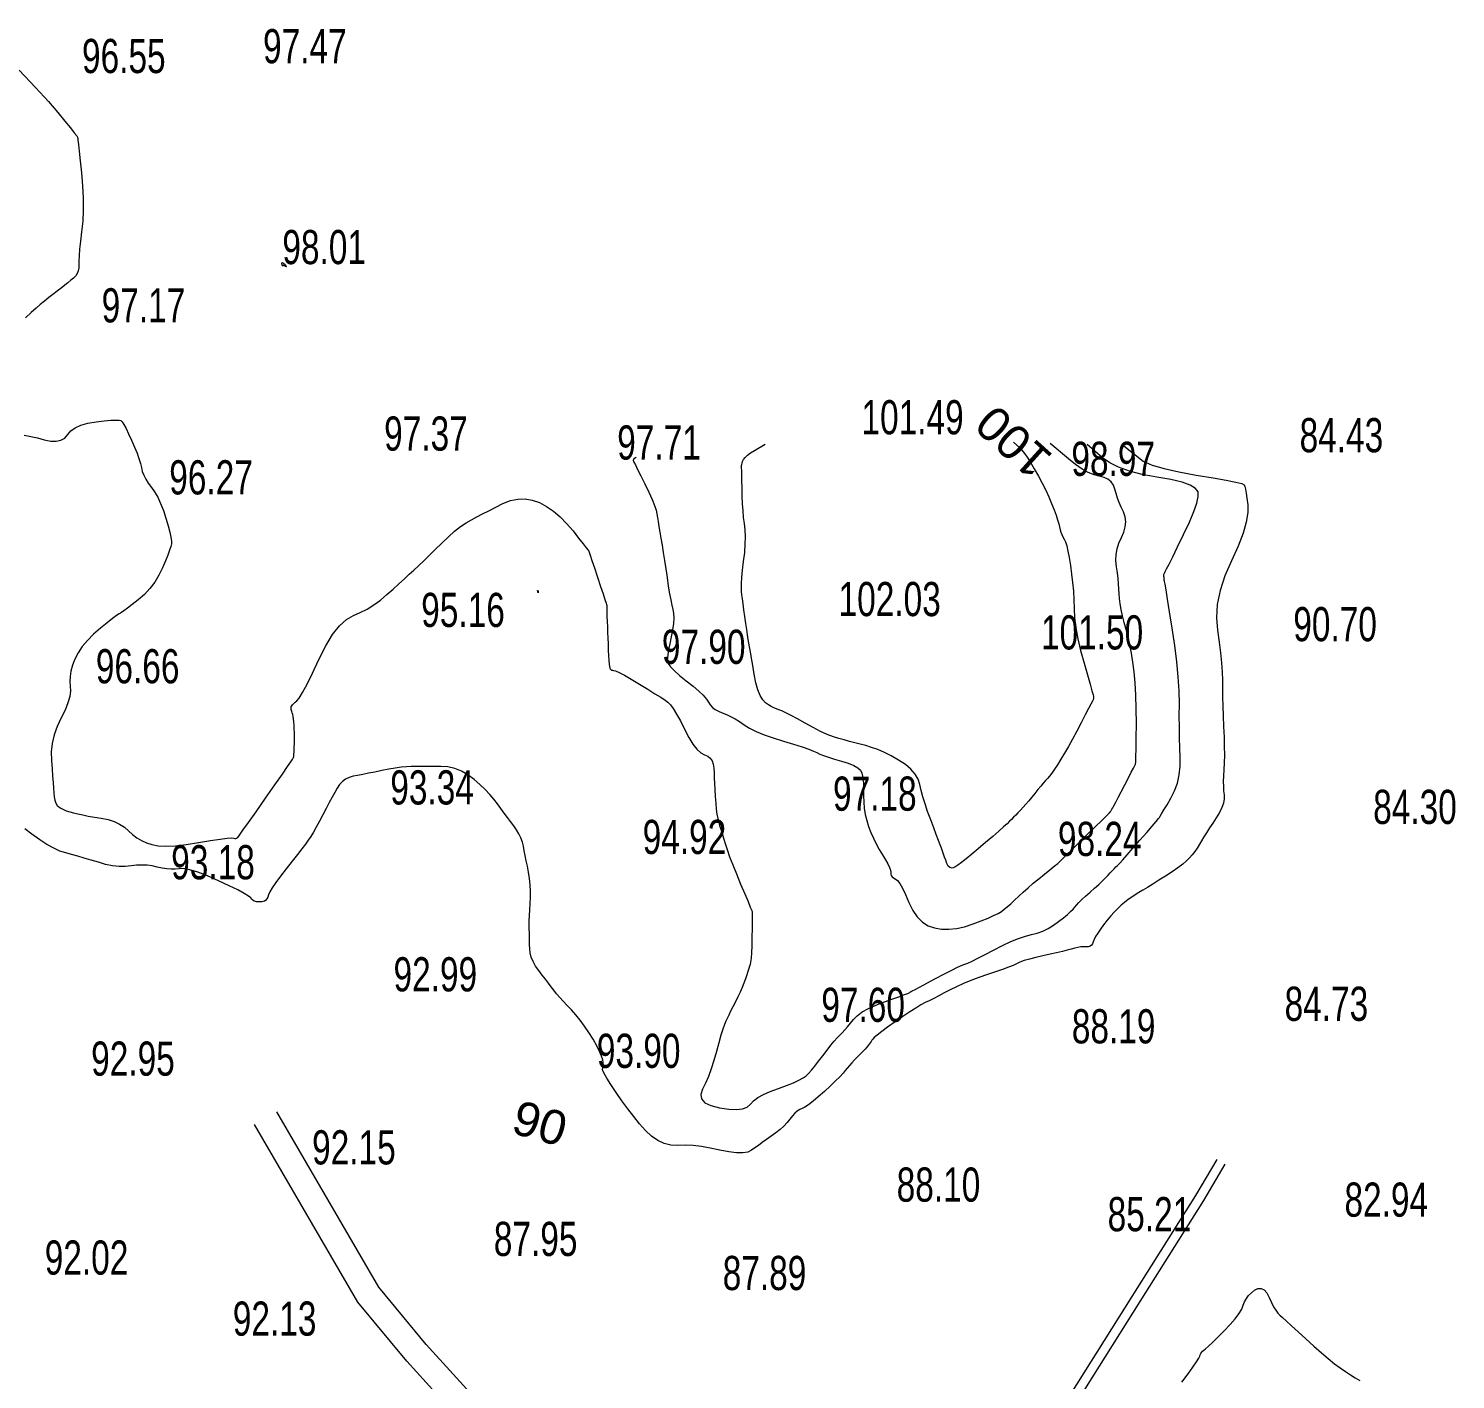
# Model space of a CAD drawing. Header units: metres. Extents: x 431006 to 434411, y 2469261 to 2473208.
# Drawn here: x 434241.9 to 434408.9, y 2471099.3 to 2471257.5 of the extents above; entities that cross this region are included whole.
import ezdxf
from ezdxf.enums import TextEntityAlignment as Align

# ---------------------------------------------------------------- set-up
doc = ezdxf.new("R2010")
doc.units = ezdxf.units.M
doc.header["$MEASUREMENT"] = 0
doc.linetypes.add('ACAD_ISO02W100', pattern=[15, 12, -3])
for name, color, linetype, lineweight in [('CAO DO', 8, 'Continuous', 18), ('duong be tong-ks', 8, 'Continuous', 18), ('duongsat', 8, 'DUONG_SAT', 18), ('mat nuoc-ks', 8, 'DUONG_MEP_NUOC', 18), ('MH_DongMuc', 8, 'Continuous', 18), ('MH_DongMuc_Con', 8, 'Continuous', 18)]:
    doc.layers.add(name, color=color, linetype=linetype, lineweight=lineweight)
doc.styles.get("Standard").update_dxf_attribs({"font": 'arial.ttf'})
doc.linetypes.add('DUONG_MEP_NUOC', pattern='A,0.2,[130,ltypeshp.shx,S=0.15,R=0,X=0,Y=0.15],0.05,[130,ltypeshp.shx,S=0.15,R=0,X=0,Y=0.15],1', length=1.25)
doc.linetypes.add('DUONG_SAT', pattern='A,5,[130,ltypeshp.shx,S=0.75,R=0,X=0,Y=0],5', length=10)

msp = doc.modelspace()

# ---------------------------------------------------------------- hatches: boundary and pattern name
at = {"layer": 'mat nuoc-ks', "linetype": 'ACAD_ISO02W100'}
h = msp.add_hatch(dxfattribs=at)
h.set_pattern_fill('MUDST', color=8, scale=10, style=0)
edge = h.paths.add_edge_path()
edge.add_spline(control_points=[(434252.41, 2470874.91), (434249.31, 2470876.21), (434245.82, 2470878.31), (434240.91, 2470880.78), (434234.82, 2470879.67), (434227.15, 2470878.97), (434221.24, 2470872.85), (434216.72, 2470868.68), (434211.58, 2470865.51), (434207.44, 2470862.52), (434203.35, 2470862.46), (434201.13, 2470862.55), (434199.05, 2470862.27), (434198.76, 2470860.54), (434198.32, 2470858.99), (434200.99, 2470854.29), (434208.98, 2470850.68), (434219.42, 2470844.39), (434230.07, 2470841.1), (434237.75, 2470836.82), (434242.69, 2470835.53), (434245.5, 2470835), (434247.52, 2470835.04), (434251.44, 2470839.08), (434256.88, 2470846.52), (434262.35, 2470856.22), (434265.06, 2470863.15), (434266.07, 2470866.13), (434266.1, 2470867.76), (434263.26, 2470869.61), (434258.79, 2470871.65), (434254.68, 2470873.96), (434252.41, 2470874.91)], knot_values=[0, 0, 0, 0, 10.083244, 12.398357, 16.054478, 28.061867, 34.398061, 40.89356, 46.515881, 52.63257, 55.578659, 58.391633, 59.706407, 61.100883, 63.041761, 64.430602, 76.552966, 88.080778, 101.324596, 109.627003, 114.332251, 116.499366, 118.316664, 120.01737, 132.694223, 146.495364, 153.124674, 154.905359, 156.040994, 157.644438, 164.150531, 171.518207, 171.518207, 171.518207, 171.518207], degree=3, periodic=0)
edge = h.paths.add_edge_path()
edge.add_spline(control_points=[(434260.55, 2470895.92), (434258, 2470896.92), (434254.66, 2470898.48), (434250.95, 2470900.46), (434249.16, 2470900.91), (434244.54, 2470900.77), (434242.23, 2470894.53), (434238.85, 2470890.4), (434238.61, 2470888.21), (434238.82, 2470886.6), (434241.01, 2470883.34), (434247.22, 2470880.48), (434253.72, 2470875.93), (434260.05, 2470873.89), (434263.11, 2470871.62), (434265.28, 2470871.13), (434266.37, 2470871.55), (434269.13, 2470874), (434269.15, 2470880.64), (434270.5, 2470885.97), (434271.4, 2470889.49), (434269.48, 2470891.77), (434265.79, 2470893.71), (434262.3, 2470895.23), (434260.55, 2470895.92)], knot_values=[0, 0, 0, 0, 8.212612, 11.063722, 12.561397, 13.72363, 24.56211, 28.084175, 29.72145, 30.99738, 32.88619, 41.125891, 50.815646, 56.760025, 60.783461, 62.158851, 63.145658, 64.182296, 73.034572, 80.502724, 81.935016, 83.131117, 88.855951, 94.507104, 94.507104, 94.507104, 94.507104], degree=3, periodic=0)
edge = h.paths.add_edge_path()
edge.add_spline(control_points=[(434281.45, 2470920.95), (434281.99, 2470924.94), (434283.98, 2470930.73), (434287.26, 2470936.61), (434287.6, 2470939.68), (434286.76, 2470941.48), (434278.25, 2470941.59), (434266.61, 2470946.57), (434254.15, 2470955.41), (434248.3, 2470963.15), (434246.14, 2470966.84), (434244.24, 2470968.61), (434240.42, 2470968.35), (434236.76, 2470967.55), (434233.23, 2470966.47), (434230.99, 2470964.32), (434232.84, 2470955.55), (434235.42, 2470944.5), (434238.86, 2470931.99), (434244.32, 2470923.77), (434251.71, 2470919.37), (434258.91, 2470914.58), (434265.3, 2470911.06), (434269.1, 2470908.18), (434272.28, 2470907.57), (434276.93, 2470908.06), (434278.48, 2470914.87), (434281.15, 2470918.82), (434281.45, 2470920.95)], knot_values=[0, 0, 0, 0, 12.073537, 18.101335, 19.945596, 21.172194, 23.512957, 42.674211, 60.3402, 68.133491, 71.530854, 73.281483, 75.509684, 82.310783, 84.919958, 86.391365, 91.1669, 108.551493, 123.138711, 129.029141, 137.666683, 148.468669, 155.054437, 159.633507, 162.45046, 164.654813, 172.871715, 179.306504, 179.306504, 179.306504, 179.306504], degree=3, periodic=0)
edge = h.paths.add_edge_path()
edge.add_spline(control_points=[(434228.66, 2471010.28), (434226.09, 2471015.18), (434222.94, 2471023.03), (434219.07, 2471030.67), (434217.98, 2471034.59), (434215.12, 2471035.55), (434209.35, 2471034.9), (434203.38, 2471033.75), (434198.37, 2471031.73), (434196.38, 2471026.87), (434198.22, 2471016.59), (434203.41, 2471002.91), (434212.29, 2470989.91), (434220.47, 2470981.23), (434223.1, 2470974.58), (434226.09, 2470972.32), (434230.46, 2470974.04), (434234.3, 2470975.53), (434239.81, 2470976), (434240.22, 2470979.28), (434236.91, 2470986.95), (434234.56, 2470998.09), (434230.27, 2471007.21), (434228.66, 2471010.28)], knot_values=[0, 0, 0, 0, 16.610174, 24.928491, 26.528305, 27.938527, 33.306561, 43.888616, 46.635895, 48.539921, 58.93532, 76.657237, 92.552693, 105.832641, 111.99502, 113.690098, 116.251334, 124.644351, 128.09371, 129.866389, 133.467988, 153.231462, 163.613617, 163.613617, 163.613617, 163.613617], degree=3, periodic=0)
edge = h.paths.add_edge_path()
edge.add_spline(control_points=[(434213.24, 2471049.82), (434212.9, 2471052.06), (434212.43, 2471055.3), (434210.96, 2471058.67), (434210.2, 2471060.45), (434207.38, 2471061.56), (434203.03, 2471059.82), (434199, 2471058.42), (434196.1, 2471057.66), (434194.58, 2471055.28), (434196.52, 2471048.66), (434196.16, 2471042.52), (434195.89, 2471035.94), (434198.95, 2471034.44), (434203.04, 2471036.11), (434207.81, 2471037.01), (434211.55, 2471038.6), (434213.62, 2471039.55), (434214.55, 2471040.55), (434215.02, 2471044.1), (434213.65, 2471047.09), (434213.24, 2471049.82)], knot_values=[0, 0, 0, 0, 6.796655, 9.559891, 11.296278, 12.175646, 18.320334, 24.008546, 25.635583, 26.901227, 31.972388, 44.377076, 47.595574, 49.116057, 53.70026, 59.923328, 63.943841, 65.823521, 66.697541, 67.892632, 76.167635, 76.167635, 76.167635, 76.167635], degree=3, periodic=0)
edge = h.paths.add_edge_path()
edge.add_spline(control_points=[(434199.78, 2471083.66), (434199.51, 2471086.66), (434199, 2471090.56), (434197.67, 2471094.89), (434190.89, 2471101.2), (434177.7, 2471099.61), (434165.69, 2471102.32), (434159.9, 2471102.91), (434154.31, 2471101.69), (434152.25, 2471095.82), (434154.41, 2471086.37), (434167.34, 2471083.65), (434176.4, 2471075.13), (434182.41, 2471069.51), (434183.19, 2471064.07), (434185.99, 2471063.39), (434190.12, 2471065.72), (434195.25, 2471067.53), (434199.82, 2471070.35), (434202.22, 2471073.97), (434201.42, 2471078.73), (434199.92, 2471082.06), (434199.78, 2471083.66)], knot_values=[0, 0, 0, 0, 9.054219, 11.939189, 13.11812, 36.448047, 46.195138, 50.674049, 53.819097, 62.673372, 65.080945, 82.485918, 94.252004, 103.239023, 106.966211, 108.143122, 111.259628, 120.450792, 124.953387, 126.929263, 133.145199, 137.969017, 137.969017, 137.969017, 137.969017], degree=3, periodic=0)
h.paths.add_polyline_path([(434233.53, 2470855.23), (434241.48, 2470855.23), (434241.48, 2470864.07), (434233.53, 2470864.07)], flags=24)
h.paths.add_polyline_path([(434252.09, 2470934.82), (434260.05, 2470934.82), (434260.05, 2470943.66), (434252.09, 2470943.66)], flags=24)
h.paths.add_polyline_path([(434217.64, 2470999.85), (434225.59, 2470999.85), (434225.59, 2471008.69), (434217.64, 2471008.69)], flags=24)
h.paths.add_polyline_path([(434200.88, 2471045.25), (434208.83, 2471045.25), (434208.83, 2471054.08), (434200.88, 2471054.08)], flags=24)
h.paths.add_polyline_path([(434177.58, 2471082.6), (434185.53, 2471082.6), (434185.53, 2471091.43), (434177.58, 2471091.43)], flags=24)

# ---------------------------------------------------------------- linework, layer by layer
at = {"layer": 'duong be tong-ks', "color": 8, "lineweight": 0}
for points in [[(434328.26, 2471061.81), (434327.88, 2471051.59), (434327.77, 2471050.87), (434323.1, 2471060.81), (434317.25, 2471068.74), (434309.75, 2471078.29), (434301.65, 2471089.07), (434295.14, 2471096.05), (434288.42, 2471103.45), (434282.89, 2471110.14), (434270.92, 2471130.69)], [(434325.39, 2471045.41), (434325.46, 2471046.91), (434325.33, 2471049.02), (434320.51, 2471059.27), (434314.86, 2471066.92), (434307.37, 2471076.46), (434299.35, 2471087.14), (434292.93, 2471094.01), (434286.15, 2471101.48), (434280.42, 2471108.41), (434268.32, 2471129.18)]]:
    msp.add_lwpolyline(points, dxfattribs=at)
at = {"layer": 'duongsat', "color": 8, "lineweight": 0}
for points in [[(434244.86, 2470718.35), (434254.17, 2470755.55), (434261.98, 2470786.92), (434268.09, 2470811.68), (434277.95, 2470850.71), (434286.09, 2470882.89), (434291, 2470902.9), (434298.16, 2470931.13), (434306.15, 2470962.86), (434310.47, 2470979.19), (434315.47, 2470996.6), (434325.02, 2471023.12), (434335.76, 2471047.34), (434343.67, 2471063.02), (434353.66, 2471080.74), (434362.19, 2471094.97), (434371.04, 2471109.07), (434378.5, 2471120.88), (434380.99, 2471125.1)], [(434245.93, 2470718.08), (434255.24, 2470755.28), (434263.04, 2470786.65), (434269.15, 2470811.42), (434279.01, 2470850.44), (434287.16, 2470882.62), (434292.07, 2470902.63), (434299.23, 2470930.86), (434307.22, 2470962.59), (434311.53, 2470978.89), (434316.52, 2470996.26), (434326.04, 2471022.71), (434336.75, 2471046.87), (434344.64, 2471062.5), (434354.61, 2471080.18), (434363.13, 2471094.39), (434371.97, 2471108.48), (434379.44, 2471120.3), (434381.93, 2471124.54)]]:
    msp.add_lwpolyline(points, dxfattribs=at)
at = {"layer": 'MH_DongMuc', "color": 8, "lineweight": 0, "elevation": 100}
msp.add_lwpolyline([(434357.15, 2471209.09), (434357.98, 2471208.35), (434358.29, 2471207.96), (434358.66, 2471207.43), (434359.09, 2471206.76), (434359.58, 2471205.96), (434360.07, 2471205.11), (434360.52, 2471204.27), (434360.93, 2471203.45), (434361.29, 2471202.66), (434361.62, 2471201.88), (434361.9, 2471201.15), (434362.13, 2471200.52), (434362.31, 2471199.97), (434362.45, 2471199.52), (434362.54, 2471199.15), (434362.62, 2471198.83), (434362.71, 2471198.53), (434362.82, 2471198.25), (434362.94, 2471197.99), (434363.08, 2471197.74), (434363.23, 2471197.42), (434363.38, 2471196.95), (434363.53, 2471196.33), (434363.68, 2471195.56), (434363.82, 2471194.64), (434363.96, 2471193.63), (434364.07, 2471192.63), (434364.16, 2471191.62), (434364.22, 2471190.61), (434364.25, 2471189.59), (434364.31, 2471188.51), (434364.46, 2471187.34), (434364.69, 2471186.07), (434365.01, 2471184.69), (434365.41, 2471183.21), (434365.81, 2471181.84), (434366.12, 2471180.76), (434366.34, 2471179.98), (434366.48, 2471179.51), (434366.53, 2471179.33), (434366.53, 2471179.3), (434366.53, 2471179.27), (434366.53, 2471179.24), (434366.53, 2471179.2), (434366.54, 2471179.15), (434366.53, 2471179.11), (434366.52, 2471179.06), (434366.51, 2471179.01), (434366.49, 2471178.96), (434366.46, 2471178.91), (434366.39, 2471178.76), (434366.21, 2471178.41), (434365.93, 2471177.88), (434365.55, 2471177.14), (434365.07, 2471176.22), (434364.55, 2471175.23), (434364.06, 2471174.31), (434363.59, 2471173.46), (434363.14, 2471172.67), (434362.71, 2471171.96), (434362.32, 2471171.32), (434361.96, 2471170.78), (434361.65, 2471170.33), (434361.37, 2471169.97), (434361.14, 2471169.7), (434360.9, 2471169.45), (434360.64, 2471169.15), (434360.35, 2471168.8), (434360.02, 2471168.4), (434359.67, 2471167.95), (434359.3, 2471167.5), (434358.95, 2471167.08), (434358.61, 2471166.68), (434358.29, 2471166.33), (434357.98, 2471166), (434357.68, 2471165.7), (434357.41, 2471165.42), (434357.15, 2471165.16), (434356.91, 2471164.92), (434356.69, 2471164.69), (434356.41, 2471164.41), (434355.99, 2471164.03), (434355.43, 2471163.53), (434354.73, 2471162.92), (434353.89, 2471162.2), (434353.03, 2471161.48), (434352.27, 2471160.85), (434351.63, 2471160.31), (434351.08, 2471159.88), (434350.65, 2471159.54), (434350.29, 2471159.31), (434349.98, 2471159.22), (434349.72, 2471159.27), (434349.51, 2471159.45), (434349.35, 2471159.76), (434349.22, 2471160.13), (434349.09, 2471160.5), (434348.96, 2471160.85), (434348.83, 2471161.2), (434348.71, 2471161.53), (434348.56, 2471161.93), (434348.36, 2471162.46), (434348.11, 2471163.13), (434347.81, 2471163.94), (434347.46, 2471164.87), (434347.1, 2471165.84), (434346.8, 2471166.74), (434346.55, 2471167.56), (434346.35, 2471168.31), (434346.2, 2471168.99), (434346, 2471169.61), (434345.65, 2471170.21), (434345.15, 2471170.78), (434344.5, 2471171.33), (434343.7, 2471171.86), (434342.85, 2471172.34), (434342.04, 2471172.74), (434341.27, 2471173.08), (434340.55, 2471173.35), (434339.87, 2471173.55), (434339.22, 2471173.72), (434338.58, 2471173.89), (434337.94, 2471174.05), (434337.32, 2471174.22), (434336.71, 2471174.38), (434336.07, 2471174.59), (434335.35, 2471174.87), (434334.57, 2471175.22), (434333.71, 2471175.66), (434332.78, 2471176.17), (434331.88, 2471176.67), (434331.13, 2471177.08), (434330.51, 2471177.39), (434330.03, 2471177.61), (434329.68, 2471177.74), (434329.4, 2471177.84), (434329.11, 2471177.97), (434328.8, 2471178.13), (434328.47, 2471178.33), (434328.13, 2471178.57), (434327.8, 2471178.9), (434327.5, 2471179.4), (434327.24, 2471180.07), (434327.01, 2471180.9), (434326.81, 2471181.9), (434326.63, 2471182.92), (434326.49, 2471183.79), (434326.36, 2471184.52), (434326.26, 2471185.11), (434326.18, 2471185.56), (434326.11, 2471185.99), (434326.03, 2471186.51), (434325.93, 2471187.13), (434325.83, 2471187.85), (434325.71, 2471188.66), (434325.6, 2471189.46), (434325.51, 2471190.16), (434325.43, 2471190.74), (434325.37, 2471191.22), (434325.32, 2471191.58), (434325.3, 2471191.97), (434325.31, 2471192.52), (434325.36, 2471193.22), (434325.45, 2471194.08), (434325.57, 2471195.09), (434325.69, 2471196.15), (434325.75, 2471197.12), (434325.77, 2471198.01), (434325.74, 2471198.82), (434325.67, 2471199.54), (434325.57, 2471200.26), (434325.5, 2471201.03), (434325.44, 2471201.86), (434325.4, 2471202.76), (434325.38, 2471203.71), (434325.37, 2471204.59), (434325.35, 2471205.28), (434325.34, 2471205.78), (434325.33, 2471206.09), (434325.32, 2471206.21), (434325.31, 2471206.26), (434325.32, 2471206.34), (434325.35, 2471206.47), (434325.39, 2471206.63), (434325.44, 2471206.83), (434325.54, 2471207.06), (434325.73, 2471207.3), (434326.01, 2471207.56), (434326.38, 2471207.83), (434326.84, 2471208.11), (434328.1, 2471208.84)], dxfattribs=at)
at = {"layer": 'MH_DongMuc_Con', "color": 8, "lineweight": 0}
for points, elevation in [([(434240.76, 2471252.63), (434242.68, 2471250.61), (434244.19, 2471248.95), (434245.31, 2471247.66), (434246.13, 2471246.66), (434246.77, 2471245.87), (434247.23, 2471245.29), (434247.51, 2471244.94), (434247.61, 2471244.8), (434247.61, 2471244.76), (434247.62, 2471244.73), (434247.62, 2471244.69), (434247.63, 2471244.66), (434247.63, 2471244.62), (434247.65, 2471244.42), (434247.71, 2471243.93), (434247.79, 2471243.13), (434247.91, 2471242.02), (434248.06, 2471240.61), (434248.19, 2471239.08), (434248.26, 2471237.63), (434248.27, 2471236.25), (434248.21, 2471234.95), (434248.09, 2471233.72), (434247.95, 2471232.62), (434247.85, 2471231.67), (434247.79, 2471230.9), (434247.76, 2471230.28), (434247.77, 2471229.84), (434247.77, 2471229.48), (434247.7, 2471229.15), (434247.58, 2471228.84), (434247.39, 2471228.56), (434247.14, 2471228.29), (434246.84, 2471228.03), (434246.49, 2471227.74), (434246.11, 2471227.44), (434245.68, 2471227.11), (434245.21, 2471226.75), (434244.73, 2471226.38), (434244.23, 2471226), (434243.74, 2471225.6), (434243.25, 2471225.18), (434242.75, 2471224.75), (434242.2, 2471224.26), (434241.53, 2471223.63)], 98), ([(434271.77, 2471229.94), (434271.67, 2471230.02), (434271.6, 2471230.07), (434271.56, 2471230.1), (434271.54, 2471230.09), (434271.53, 2471230.08), (434271.52, 2471230.06), (434271.51, 2471230.05), (434271.5, 2471230.03), (434271.5, 2471230.02), (434271.49, 2471230.01), (434271.48, 2471230), (434271.48, 2471229.99), (434271.49, 2471229.97), (434271.49, 2471229.95), (434271.5, 2471229.93), (434271.5, 2471229.91), (434271.51, 2471229.9), (434271.51, 2471229.88), (434271.51, 2471229.87), (434271.51, 2471229.85), (434271.51, 2471229.84), (434271.52, 2471229.83), (434271.53, 2471229.81), (434271.54, 2471229.8), (434271.55, 2471229.79), (434271.56, 2471229.78), (434271.58, 2471229.77), (434271.6, 2471229.76), (434271.62, 2471229.75), (434271.64, 2471229.75), (434271.65, 2471229.76), (434271.66, 2471229.76), (434271.66, 2471229.78), (434271.66, 2471229.8), (434271.67, 2471229.81), (434271.7, 2471229.8), (434271.76, 2471229.78), (434271.84, 2471229.75), (434271.94, 2471229.69), (434272.03, 2471229.65), (434272.07, 2471229.64), (434272.06, 2471229.67), (434272, 2471229.73), (434271.89, 2471229.84), (434271.77, 2471229.94)], 98), ([(434241.37, 2471209.89), (434242.13, 2471209.76), (434242.91, 2471209.58), (434243.71, 2471209.37), (434244.47, 2471209.21), (434245.12, 2471209.19), (434245.67, 2471209.31), (434246.12, 2471209.56), (434246.46, 2471209.96), (434246.82, 2471210.4), (434247.33, 2471210.76), (434247.99, 2471211.06), (434248.81, 2471211.3), (434249.77, 2471211.47), (434250.72, 2471211.58), (434251.49, 2471211.65), (434252.07, 2471211.67), (434252.47, 2471211.66), (434252.68, 2471211.6), (434252.83, 2471211.44), (434253.03, 2471211.14), (434253.28, 2471210.68), (434253.58, 2471210.07), (434253.93, 2471209.31), (434254.28, 2471208.51), (434254.57, 2471207.79), (434254.8, 2471207.15), (434254.97, 2471206.59), (434255.08, 2471206.11), (434255.19, 2471205.66), (434255.36, 2471205.2), (434255.6, 2471204.74), (434255.89, 2471204.26), (434256.25, 2471203.78), (434256.63, 2471203.25), (434256.99, 2471202.62), (434257.33, 2471201.9), (434257.65, 2471201.08), (434257.95, 2471200.17), (434258.21, 2471199.28), (434258.4, 2471198.54), (434258.53, 2471197.94), (434258.6, 2471197.48), (434258.6, 2471197.16), (434258.53, 2471196.86), (434258.39, 2471196.42), (434258.19, 2471195.86), (434257.91, 2471195.17), (434257.56, 2471194.36), (434257.14, 2471193.5), (434256.65, 2471192.7), (434256.08, 2471191.96), (434255.43, 2471191.26), (434254.7, 2471190.62), (434254.01, 2471190.07), (434253.45, 2471189.64), (434253.04, 2471189.33), (434252.76, 2471189.14), (434252.63, 2471189.07), (434252.48, 2471188.99), (434252.17, 2471188.78), (434251.7, 2471188.42), (434251.07, 2471187.93), (434250.28, 2471187.3), (434249.46, 2471186.59), (434248.76, 2471185.87), (434248.16, 2471185.15), (434247.68, 2471184.42), (434247.31, 2471183.68), (434247.03, 2471182.96), (434246.84, 2471182.28), (434246.73, 2471181.65), (434246.71, 2471181.07), (434246.76, 2471180.53), (434246.8, 2471179.97), (434246.71, 2471179.31), (434246.49, 2471178.57), (434246.15, 2471177.72), (434245.69, 2471176.79), (434245.22, 2471175.8), (434244.87, 2471174.81), (434244.65, 2471173.81), (434244.54, 2471172.81), (434244.55, 2471171.8), (434244.62, 2471170.85), (434244.69, 2471169.99), (434244.74, 2471169.23), (434244.79, 2471168.58), (434244.83, 2471168.02), (434244.88, 2471167.55), (434244.96, 2471167.15), (434245.08, 2471166.82), (434245.24, 2471166.56), (434245.43, 2471166.37), (434245.67, 2471166.21), (434245.95, 2471166.07), (434246.29, 2471165.93), (434246.69, 2471165.8), (434247.13, 2471165.67), (434247.64, 2471165.55), (434248.22, 2471165.43), (434248.87, 2471165.31), (434249.6, 2471165.18), (434250.39, 2471165.05), (434251.18, 2471164.89), (434251.9, 2471164.66), (434252.53, 2471164.36), (434253.09, 2471163.99), (434253.57, 2471163.56), (434254.04, 2471163.13), (434254.54, 2471162.75), (434255.09, 2471162.43), (434255.68, 2471162.16), (434256.3, 2471161.96), (434257.04, 2471161.83), (434257.96, 2471161.79), (434259.06, 2471161.83), (434260.33, 2471161.97), (434261.78, 2471162.19), (434263.18, 2471162.43), (434264.29, 2471162.6), (434265.12, 2471162.71), (434265.66, 2471162.75), (434265.92, 2471162.73), (434266.03, 2471162.69), (434266.13, 2471162.68), (434266.22, 2471162.7), (434266.3, 2471162.74), (434266.38, 2471162.81), (434266.56, 2471163.06), (434266.97, 2471163.64), (434267.62, 2471164.56), (434268.5, 2471165.81), (434269.61, 2471167.39), (434270.71, 2471168.97), (434271.58, 2471170.21), (434272.2, 2471171.11), (434272.58, 2471171.67), (434272.73, 2471171.88), (434272.75, 2471171.93), (434272.78, 2471171.98), (434272.81, 2471172.03), (434272.84, 2471172.09), (434272.88, 2471172.15), (434272.91, 2471172.27), (434272.94, 2471172.51), (434272.96, 2471172.85), (434272.98, 2471173.31), (434272.99, 2471173.88), (434272.99, 2471174.48), (434272.99, 2471175.03), (434272.97, 2471175.52), (434272.95, 2471175.96), (434272.92, 2471176.34), (434272.88, 2471176.67), (434272.84, 2471176.96), (434272.79, 2471177.2), (434272.74, 2471177.39), (434272.69, 2471177.54), (434272.64, 2471177.66), (434272.62, 2471177.77), (434272.6, 2471177.88), (434272.61, 2471177.99), (434272.63, 2471178.09), (434272.68, 2471178.2), (434272.77, 2471178.32), (434272.9, 2471178.46), (434273.07, 2471178.62), (434273.27, 2471178.79), (434273.56, 2471179.12), (434273.95, 2471179.77), (434274.47, 2471180.74), (434275.1, 2471182.02), (434275.85, 2471183.62), (434276.66, 2471185.23), (434277.46, 2471186.56), (434278.27, 2471187.59), (434279.08, 2471188.33), (434279.89, 2471188.78), (434280.7, 2471189.12), (434281.49, 2471189.54), (434282.28, 2471190.03), (434283.05, 2471190.59), (434283.81, 2471191.23), (434284.54, 2471191.88), (434285.22, 2471192.5), (434285.86, 2471193.07), (434286.44, 2471193.61), (434286.98, 2471194.1), (434287.53, 2471194.61), (434288.12, 2471195.18), (434288.78, 2471195.81), (434289.48, 2471196.5), (434290.24, 2471197.26), (434291.01, 2471197.99), (434291.74, 2471198.64), (434292.43, 2471199.19), (434293.09, 2471199.64), (434293.71, 2471200), (434294.34, 2471200.33), (434295.02, 2471200.68), (434295.76, 2471201.05), (434296.55, 2471201.45), (434297.4, 2471201.88), (434298.27, 2471202.24), (434299.13, 2471202.42), (434299.99, 2471202.45), (434300.83, 2471202.3), (434301.67, 2471202), (434302.5, 2471201.55), (434303.3, 2471200.99), (434304.09, 2471200.33), (434304.85, 2471199.56), (434305.6, 2471198.68), (434306.26, 2471197.84), (434306.77, 2471197.18), (434307.14, 2471196.72), (434307.37, 2471196.43), (434307.44, 2471196.34), (434307.45, 2471196.33), (434307.45, 2471196.33), (434307.45, 2471196.33), (434307.45, 2471196.32), (434307.45, 2471196.32), (434307.49, 2471196.2), (434307.61, 2471195.83), (434307.81, 2471195.23), (434308.1, 2471194.38), (434308.46, 2471193.28), (434308.82, 2471192.18), (434309.11, 2471191.31), (434309.32, 2471190.66), (434309.46, 2471190.24), (434309.52, 2471190.05), (434309.54, 2471189.98), (434309.55, 2471189.92), (434309.55, 2471189.86), (434309.55, 2471189.8), (434309.55, 2471189.76), (434309.54, 2471189.66), (434309.54, 2471189.44), (434309.55, 2471189.11), (434309.57, 2471188.67), (434309.59, 2471188.1), (434309.62, 2471187.47), (434309.65, 2471186.82), (434309.68, 2471186.14), (434309.7, 2471185.45), (434309.73, 2471184.73), (434309.76, 2471184.06), (434309.79, 2471183.52), (434309.82, 2471183.1), (434309.85, 2471182.8), (434309.89, 2471182.63), (434309.94, 2471182.53), (434310.01, 2471182.45), (434310.1, 2471182.4), (434310.21, 2471182.37), (434310.35, 2471182.36), (434310.58, 2471182.3), (434311.01, 2471182.11), (434311.61, 2471181.79), (434312.4, 2471181.33), (434313.38, 2471180.75), (434314.37, 2471180.15), (434315.19, 2471179.63), (434315.86, 2471179.21), (434316.37, 2471178.87), (434316.71, 2471178.63), (434317, 2471178.34), (434317.34, 2471177.88), (434317.73, 2471177.25), (434318.16, 2471176.45), (434318.65, 2471175.48), (434319.15, 2471174.52), (434319.64, 2471173.74), (434320.11, 2471173.14), (434320.55, 2471172.72), (434320.98, 2471172.49), (434321.36, 2471172.32), (434321.66, 2471172.07), (434321.88, 2471171.76), (434322.02, 2471171.37), (434322.08, 2471170.91), (434322.1, 2471170.39), (434322.12, 2471169.79), (434322.16, 2471169.13), (434322.2, 2471168.4), (434322.25, 2471167.59), (434322.3, 2471166.8), (434322.37, 2471166.11), (434322.45, 2471165.51), (434322.54, 2471165), (434322.65, 2471164.6), (434322.76, 2471164.21), (434322.9, 2471163.76), (434323.05, 2471163.26), (434323.22, 2471162.7), (434323.4, 2471162.09), (434323.63, 2471161.38), (434323.92, 2471160.55), (434324.29, 2471159.6), (434324.72, 2471158.53), (434325.22, 2471157.34), (434325.7, 2471156.2), (434326.08, 2471155.31), (434326.35, 2471154.65), (434326.52, 2471154.23), (434326.57, 2471154.04), (434326.58, 2471153.88), (434326.58, 2471153.5), (434326.57, 2471152.92), (434326.56, 2471152.13), (434326.54, 2471151.14), (434326.51, 2471150.13), (434326.48, 2471149.31), (434326.44, 2471148.67), (434326.39, 2471148.21), (434326.34, 2471147.94), (434326.27, 2471147.73), (434326.18, 2471147.46), (434326.07, 2471147.12), (434325.94, 2471146.72), (434325.79, 2471146.26), (434325.61, 2471145.76), (434325.4, 2471145.24), (434325.16, 2471144.69), (434324.9, 2471144.13), (434324.6, 2471143.54), (434324.31, 2471142.97), (434324.05, 2471142.46), (434323.82, 2471142.01), (434323.63, 2471141.62), (434323.47, 2471141.28), (434323.31, 2471140.89), (434323.12, 2471140.35), (434322.91, 2471139.64), (434322.66, 2471138.77), (434322.39, 2471137.74), (434322.09, 2471136.67), (434321.78, 2471135.7), (434321.45, 2471134.81), (434321.11, 2471134.02), (434320.75, 2471133.32), (434320.54, 2471132.7), (434320.63, 2471132.18), (434321.03, 2471131.74), (434321.73, 2471131.4), (434322.74, 2471131.14), (434323.82, 2471130.98), (434324.72, 2471130.95), (434325.44, 2471131.03), (434325.99, 2471131.24), (434326.36, 2471131.57), (434326.72, 2471131.96), (434327.22, 2471132.34), (434327.88, 2471132.71), (434328.68, 2471133.07), (434329.64, 2471133.42), (434330.59, 2471133.76), (434331.39, 2471134.07), (434332.04, 2471134.37), (434332.53, 2471134.64), (434332.87, 2471134.89), (434333.16, 2471135.18), (434333.5, 2471135.56), (434333.9, 2471136.03), (434334.34, 2471136.59), (434334.84, 2471137.24), (434335.33, 2471137.9), (434335.78, 2471138.47), (434336.17, 2471138.95), (434336.52, 2471139.35), (434336.82, 2471139.66), (434337.1, 2471139.94), (434337.4, 2471140.27), (434337.72, 2471140.63), (434338.06, 2471141.04), (434338.41, 2471141.48), (434338.85, 2471141.93), (434339.44, 2471142.37), (434340.17, 2471142.78), (434341.04, 2471143.18), (434342.06, 2471143.57), (434343.05, 2471143.91), (434343.84, 2471144.19), (434344.41, 2471144.4), (434344.79, 2471144.54), (434344.96, 2471144.62), (434345.02, 2471144.66), (434345.07, 2471144.7), (434345.11, 2471144.73), (434345.14, 2471144.75), (434345.17, 2471144.76), (434345.3, 2471144.83), (434345.65, 2471145.01), (434346.22, 2471145.32), (434347.01, 2471145.74), (434348.03, 2471146.27), (434349.06, 2471146.82), (434349.93, 2471147.26), (434350.61, 2471147.6), (434351.13, 2471147.83), (434351.47, 2471147.96), (434351.8, 2471148.1), (434352.31, 2471148.33), (434352.98, 2471148.66), (434353.82, 2471149.09), (434354.83, 2471149.62), (434355.88, 2471150.15), (434356.85, 2471150.6), (434357.74, 2471150.96), (434358.54, 2471151.24), (434359.26, 2471151.43), (434359.93, 2471151.6), (434360.58, 2471151.84), (434361.22, 2471152.15), (434361.84, 2471152.52), (434362.44, 2471152.95), (434363, 2471153.39), (434363.46, 2471153.78), (434363.84, 2471154.12), (434364.13, 2471154.41), (434364.33, 2471154.65), (434364.53, 2471154.89), (434364.81, 2471155.18), (434365.16, 2471155.53), (434365.6, 2471155.93), (434366.12, 2471156.39), (434366.65, 2471156.85), (434367.13, 2471157.28), (434367.54, 2471157.68), (434367.9, 2471158.04), (434368.21, 2471158.36), (434368.47, 2471158.64), (434368.71, 2471158.91), (434368.93, 2471159.14), (434369.14, 2471159.35), (434369.31, 2471159.52), (434369.56, 2471159.77), (434369.94, 2471160.19), (434370.47, 2471160.78), (434371.14, 2471161.54), (434371.95, 2471162.47), (434372.75, 2471163.39), (434373.38, 2471164.12), (434373.84, 2471164.65), (434374.12, 2471165), (434374.24, 2471165.15), (434374.32, 2471165.29), (434374.49, 2471165.58), (434374.76, 2471166.03), (434375.12, 2471166.63), (434375.57, 2471167.39), (434376.01, 2471168.26), (434376.34, 2471169.17), (434376.56, 2471170.12), (434376.68, 2471171.13), (434376.68, 2471172.17), (434376.63, 2471173.28), (434376.6, 2471174.46), (434376.57, 2471175.72), (434376.56, 2471177.05), (434376.57, 2471178.46), (434376.54, 2471179.97), (434376.44, 2471181.6), (434376.28, 2471183.38), (434376.04, 2471185.28), (434375.74, 2471187.31), (434375.43, 2471189.21), (434375.19, 2471190.7), (434375.01, 2471191.79), (434374.89, 2471192.47), (434374.84, 2471192.75), (434374.82, 2471192.83), (434374.8, 2471192.9), (434374.79, 2471192.97), (434374.78, 2471193.03), (434374.78, 2471193.09), (434374.78, 2471193.14), (434374.77, 2471193.2), (434374.77, 2471193.26), (434374.76, 2471193.33), (434374.75, 2471193.4), (434374.75, 2471193.48), (434374.76, 2471193.57), (434374.8, 2471193.68), (434374.85, 2471193.8), (434374.92, 2471193.94), (434375.07, 2471194.23), (434375.36, 2471194.81), (434375.79, 2471195.67), (434376.36, 2471196.82), (434377.07, 2471198.25), (434377.76, 2471199.72), (434378.27, 2471200.95), (434378.61, 2471201.95), (434378.77, 2471202.71), (434378.75, 2471203.25), (434378.47, 2471203.65), (434377.85, 2471204.03), (434376.88, 2471204.38), (434375.58, 2471204.7), (434373.93, 2471204.99), (434372.23, 2471205.31), (434370.74, 2471205.69), (434369.46, 2471206.14), (434368.41, 2471206.66), (434367.58, 2471207.24), (434365.76, 2471208.79)], 96), ([(434313, 2471207.28), (434312.78, 2471207.15), (434312.73, 2471207.11), (434312.69, 2471207.08), (434312.67, 2471207.05), (434312.66, 2471207.02), (434312.65, 2471206.99), (434312.65, 2471206.96), (434312.65, 2471206.93), (434312.66, 2471206.9), (434312.67, 2471206.87), (434312.73, 2471206.74), (434312.9, 2471206.41), (434313.16, 2471205.87), (434313.53, 2471205.13), (434314, 2471204.19), (434314.47, 2471203.21), (434314.85, 2471202.37), (434315.13, 2471201.66), (434315.32, 2471201.1), (434315.42, 2471200.67), (434315.47, 2471200.26), (434315.55, 2471199.78), (434315.64, 2471199.21), (434315.75, 2471198.56), (434315.88, 2471197.83), (434316.02, 2471197.02), (434316.16, 2471196.16), (434316.3, 2471195.24), (434316.45, 2471194.26), (434316.6, 2471193.22), (434316.75, 2471192.21), (434316.89, 2471191.34), (434317.03, 2471190.6), (434317.15, 2471189.99), (434317.28, 2471189.5), (434317.36, 2471189.04), (434317.39, 2471188.49), (434317.35, 2471187.85), (434317.25, 2471187.11), (434317.09, 2471186.28), (434316.92, 2471185.47), (434316.79, 2471184.79), (434316.7, 2471184.22), (434316.64, 2471183.78), (434316.63, 2471183.47), (434316.72, 2471183.17), (434316.99, 2471182.79), (434317.43, 2471182.33), (434318.05, 2471181.78), (434318.84, 2471181.15), (434319.65, 2471180.51), (434320.32, 2471179.94), (434320.84, 2471179.44), (434321.22, 2471179), (434321.45, 2471178.63), (434321.65, 2471178.32), (434321.91, 2471178.03), (434322.23, 2471177.79), (434322.61, 2471177.57), (434323.06, 2471177.39), (434323.55, 2471177.21), (434324.05, 2471176.98), (434324.57, 2471176.7), (434325.1, 2471176.37), (434325.64, 2471176), (434326.27, 2471175.61), (434327.04, 2471175.22), (434327.96, 2471174.83), (434329.02, 2471174.45), (434330.23, 2471174.07), (434331.41, 2471173.72), (434332.4, 2471173.41), (434333.18, 2471173.14), (434333.75, 2471172.92), (434334.13, 2471172.74), (434334.47, 2471172.57), (434334.92, 2471172.39), (434335.5, 2471172.2), (434336.19, 2471171.98), (434337.01, 2471171.75), (434337.81, 2471171.5), (434338.45, 2471171.24), (434338.93, 2471170.96), (434339.25, 2471170.66), (434339.42, 2471170.34), (434339.5, 2471169.98), (434339.55, 2471169.53), (434339.59, 2471169), (434339.61, 2471168.38), (434339.61, 2471167.69), (434339.62, 2471166.95), (434339.69, 2471166.22), (434339.8, 2471165.5), (434339.97, 2471164.78), (434340.2, 2471164.07), (434340.46, 2471163.38), (434340.75, 2471162.7), (434341.08, 2471162.04), (434341.43, 2471161.39), (434341.81, 2471160.77), (434342.17, 2471160.19), (434342.44, 2471159.7), (434342.64, 2471159.29), (434342.75, 2471158.96), (434342.78, 2471158.71), (434342.79, 2471158.51), (434342.85, 2471158.34), (434342.96, 2471158.19), (434343.12, 2471158.06), (434343.32, 2471157.95), (434343.57, 2471157.77), (434343.85, 2471157.4), (434344.17, 2471156.85), (434344.53, 2471156.11), (434344.92, 2471155.19), (434345.37, 2471154.26), (434345.89, 2471153.5), (434346.49, 2471152.9), (434347.17, 2471152.46), (434347.92, 2471152.2), (434348.73, 2471152.06), (434349.59, 2471152.05), (434350.49, 2471152.14), (434351.43, 2471152.35), (434352.42, 2471152.67), (434353.37, 2471153.03), (434354.17, 2471153.35), (434354.83, 2471153.65), (434355.35, 2471153.91), (434355.73, 2471154.15), (434356.06, 2471154.39), (434356.43, 2471154.69), (434356.84, 2471155.04), (434357.29, 2471155.45), (434357.77, 2471155.91), (434358.3, 2471156.41), (434358.86, 2471156.92), (434359.46, 2471157.44), (434360.1, 2471157.97), (434360.78, 2471158.52), (434361.41, 2471159.02), (434361.93, 2471159.44), (434362.33, 2471159.77), (434362.62, 2471160.02), (434362.78, 2471160.18), (434362.98, 2471160.39), (434363.38, 2471160.79), (434363.97, 2471161.37), (434364.76, 2471162.14), (434365.75, 2471163.11), (434366.72, 2471164.06), (434367.48, 2471164.8), (434368.03, 2471165.33), (434368.36, 2471165.66), (434368.48, 2471165.78), (434368.5, 2471165.81), (434368.54, 2471165.87), (434368.6, 2471165.97), (434368.68, 2471166.1), (434368.77, 2471166.27), (434368.91, 2471166.52), (434369.12, 2471166.92), (434369.4, 2471167.46), (434369.75, 2471168.14), (434370.18, 2471168.97), (434370.6, 2471169.78), (434370.94, 2471170.43), (434371.19, 2471170.92), (434371.35, 2471171.23), (434371.43, 2471171.38), (434371.46, 2471171.62), (434371.49, 2471172.22), (434371.51, 2471173.16), (434371.52, 2471174.46), (434371.54, 2471176.11), (434371.53, 2471177.85), (434371.48, 2471179.45), (434371.4, 2471180.89), (434371.29, 2471182.18), (434371.13, 2471183.32), (434370.96, 2471184.36), (434370.77, 2471185.34), (434370.56, 2471186.27), (434370.35, 2471187.16), (434370.12, 2471187.98), (434369.91, 2471188.76), (434369.75, 2471189.49), (434369.62, 2471190.16), (434369.55, 2471190.77), (434369.51, 2471191.34), (434369.49, 2471191.89), (434369.45, 2471192.49), (434369.39, 2471193.12), (434369.31, 2471193.79), (434369.22, 2471194.5), (434369.15, 2471195.22), (434369.18, 2471195.92), (434369.3, 2471196.6), (434369.5, 2471197.27), (434369.8, 2471197.92), (434370.08, 2471198.55), (434370.24, 2471199.16), (434370.29, 2471199.76), (434370.21, 2471200.34), (434370.01, 2471200.91), (434369.76, 2471201.46), (434369.54, 2471202), (434369.34, 2471202.54), (434369.17, 2471203.06), (434369.02, 2471203.58), (434368.84, 2471204.05), (434368.57, 2471204.43), (434368.21, 2471204.74), (434367.75, 2471204.95), (434367.2, 2471205.09), (434366.58, 2471205.24), (434365.91, 2471205.52), (434365.19, 2471205.93), (434364.41, 2471206.47), (434363.59, 2471207.13), (434361.46, 2471208.94)], 98), ([(434370.06, 2471208.63), (434372.32, 2471206.86), (434373.4, 2471206.4), (434374.8, 2471205.98), (434376.51, 2471205.59), (434378.54, 2471205.23), (434380.51, 2471204.91), (434382.06, 2471204.64), (434383.19, 2471204.41), (434383.88, 2471204.23), (434384.15, 2471204.09), (434384.22, 2471203.9), (434384.29, 2471203.58), (434384.38, 2471203.11), (434384.47, 2471202.51), (434384.58, 2471201.76), (434384.59, 2471200.85), (434384.4, 2471199.73), (434384.02, 2471198.42), (434383.43, 2471196.9), (434382.65, 2471195.19), (434381.88, 2471193.41), (434381.34, 2471191.71), (434381.01, 2471190.08), (434380.91, 2471188.53), (434381.03, 2471187.05), (434381.24, 2471185.67), (434381.4, 2471184.4), (434381.51, 2471183.23), (434381.58, 2471182.17), (434381.6, 2471181.22), (434381.6, 2471180.28), (434381.61, 2471179.27), (434381.64, 2471178.18), (434381.69, 2471177.02), (434381.74, 2471175.78), (434381.8, 2471174.55), (434381.82, 2471173.44), (434381.83, 2471172.42), (434381.81, 2471171.52), (434381.77, 2471170.72), (434381.73, 2471170.01), (434381.71, 2471169.36), (434381.72, 2471168.77), (434381.74, 2471168.24), (434381.8, 2471167.78), (434381.81, 2471167.33), (434381.72, 2471166.83), (434381.54, 2471166.3), (434381.26, 2471165.73), (434380.88, 2471165.11), (434380.47, 2471164.49), (434380.09, 2471163.91), (434379.75, 2471163.36), (434379.44, 2471162.86), (434379.17, 2471162.39), (434378.9, 2471161.95), (434378.64, 2471161.53), (434378.36, 2471161.14), (434378.07, 2471160.77), (434377.77, 2471160.43), (434377.42, 2471160.08), (434376.96, 2471159.69), (434376.4, 2471159.25), (434375.73, 2471158.78), (434374.95, 2471158.28), (434374.17, 2471157.78), (434373.46, 2471157.33), (434372.83, 2471156.95), (434372.29, 2471156.62), (434371.83, 2471156.35), (434371.41, 2471156.09), (434370.99, 2471155.82), (434370.57, 2471155.52), (434370.16, 2471155.2), (434369.76, 2471154.86), (434369.35, 2471154.48), (434368.94, 2471154.07), (434368.53, 2471153.62), (434368.11, 2471153.12), (434367.7, 2471152.58), (434367.32, 2471152.06), (434367.01, 2471151.59), (434366.77, 2471151.19), (434366.59, 2471150.85), (434366.49, 2471150.57), (434366.4, 2471150.35), (434366.28, 2471150.18), (434366.11, 2471150.06), (434365.9, 2471150), (434365.65, 2471150), (434365.36, 2471150), (434365.04, 2471149.98), (434364.69, 2471149.93), (434364.32, 2471149.84), (434363.91, 2471149.73), (434363.43, 2471149.6), (434362.87, 2471149.45), (434362.2, 2471149.29), (434361.45, 2471149.12), (434360.59, 2471148.93), (434359.75, 2471148.75), (434359.02, 2471148.56), (434358.4, 2471148.38), (434357.9, 2471148.19), (434357.51, 2471148.02), (434357.1, 2471147.82), (434356.56, 2471147.6), (434355.88, 2471147.34), (434355.06, 2471147.06), (434354.1, 2471146.74), (434353.1, 2471146.4), (434352.16, 2471146.05), (434351.29, 2471145.7), (434350.48, 2471145.33), (434349.73, 2471144.96), (434349.04, 2471144.59), (434348.4, 2471144.26), (434347.82, 2471143.96), (434347.29, 2471143.69), (434346.82, 2471143.46), (434346.32, 2471143.19), (434345.72, 2471142.83), (434345.01, 2471142.38), (434344.21, 2471141.84), (434343.3, 2471141.21), (434342.42, 2471140.58), (434341.73, 2471140.07), (434341.2, 2471139.67), (434340.85, 2471139.37), (434340.68, 2471139.19), (434340.59, 2471139.06), (434340.49, 2471138.92), (434340.38, 2471138.77), (434340.26, 2471138.61), (434340.13, 2471138.44), (434339.98, 2471138.25), (434339.78, 2471138.02), (434339.53, 2471137.75), (434339.23, 2471137.45), (434338.89, 2471137.11), (434338.55, 2471136.76), (434338.23, 2471136.43), (434337.94, 2471136.11), (434337.69, 2471135.8), (434337.46, 2471135.51), (434337.2, 2471135.19), (434336.82, 2471134.78), (434336.33, 2471134.29), (434335.74, 2471133.72), (434335.03, 2471133.06), (434334.31, 2471132.43), (434333.69, 2471131.91), (434333.17, 2471131.51), (434332.75, 2471131.24), (434332.42, 2471131.08), (434332.14, 2471130.96), (434331.85, 2471130.77), (434331.56, 2471130.51), (434331.27, 2471130.2), (434330.97, 2471129.82), (434330.65, 2471129.41), (434330.27, 2471129.01), (434329.84, 2471128.61), (434329.35, 2471128.21), (434328.8, 2471127.81), (434328.26, 2471127.44), (434327.75, 2471127.08), (434327.29, 2471126.75), (434326.87, 2471126.45), (434326.49, 2471126.17), (434326.06, 2471125.96), (434325.47, 2471125.86), (434324.73, 2471125.87), (434323.83, 2471125.98), (434322.77, 2471126.2), (434321.67, 2471126.44), (434320.63, 2471126.62), (434319.65, 2471126.73), (434318.73, 2471126.77), (434317.88, 2471126.75), (434317.06, 2471126.77), (434316.28, 2471126.96), (434315.52, 2471127.31), (434314.78, 2471127.83), (434314.08, 2471128.5), (434313.39, 2471129.29), (434312.7, 2471130.13), (434312.01, 2471131.01), (434311.32, 2471131.95), (434310.64, 2471132.95), (434310.03, 2471133.87), (434309.56, 2471134.6), (434309.24, 2471135.15), (434309.07, 2471135.5), (434309.03, 2471135.66), (434309.07, 2471135.75), (434309.1, 2471135.87), (434309.12, 2471136.03), (434309.13, 2471136.23), (434309.14, 2471136.46), (434309.09, 2471136.77), (434308.95, 2471137.2), (434308.71, 2471137.74), (434308.37, 2471138.4), (434307.94, 2471139.17), (434307.45, 2471139.97), (434306.95, 2471140.71), (434306.44, 2471141.4), (434305.93, 2471142.03), (434305.41, 2471142.6), (434304.9, 2471143.12), (434304.45, 2471143.62), (434304.04, 2471144.08), (434303.68, 2471144.51), (434303.36, 2471144.91), (434303.06, 2471145.3), (434302.74, 2471145.73), (434302.38, 2471146.19), (434302, 2471146.68), (434301.6, 2471147.21), (434301.22, 2471147.74), (434300.93, 2471148.27), (434300.71, 2471148.78), (434300.58, 2471149.28), (434300.53, 2471149.77), (434300.52, 2471150.25), (434300.51, 2471150.72), (434300.5, 2471151.18), (434300.49, 2471151.63), (434300.47, 2471152.07), (434300.47, 2471152.54), (434300.48, 2471153.08), (434300.5, 2471153.67), (434300.54, 2471154.32), (434300.6, 2471155.04), (434300.64, 2471155.79), (434300.64, 2471156.53), (434300.6, 2471157.26), (434300.52, 2471158), (434300.4, 2471158.72), (434300.26, 2471159.42), (434300.13, 2471160.08), (434300.01, 2471160.69), (434299.89, 2471161.25), (434299.79, 2471161.77), (434299.67, 2471162.26), (434299.49, 2471162.74), (434299.26, 2471163.23), (434298.99, 2471163.7), (434298.66, 2471164.17), (434298.3, 2471164.65), (434297.93, 2471165.14), (434297.56, 2471165.65), (434297.17, 2471166.18), (434296.78, 2471166.72), (434296.35, 2471167.27), (434295.87, 2471167.84), (434295.31, 2471168.41), (434294.7, 2471169), (434294.03, 2471169.6), (434293.3, 2471170.15), (434292.55, 2471170.57), (434291.77, 2471170.87), (434290.96, 2471171.05), (434290.13, 2471171.11), (434289.3, 2471171.11), (434288.55, 2471171.11), (434287.86, 2471171.11), (434287.23, 2471171.1), (434286.67, 2471171.1), (434286.11, 2471171.07), (434285.48, 2471171.02), (434284.79, 2471170.92), (434284.03, 2471170.8), (434283.22, 2471170.64), (434282.4, 2471170.46), (434281.66, 2471170.31), (434280.99, 2471170.18), (434280.39, 2471170.06), (434279.87, 2471169.96), (434279.4, 2471169.83), (434278.98, 2471169.62), (434278.6, 2471169.34), (434278.27, 2471168.99), (434277.99, 2471168.57), (434277.71, 2471168.08), (434277.4, 2471167.52), (434277.07, 2471166.89), (434276.7, 2471166.2), (434276.31, 2471165.44), (434275.92, 2471164.7), (434275.55, 2471164.02), (434275.21, 2471163.43), (434274.9, 2471162.92), (434274.61, 2471162.48), (434274.28, 2471162.03), (434273.86, 2471161.47), (434273.35, 2471160.8), (434272.74, 2471160.02), (434272.04, 2471159.14), (434271.35, 2471158.26), (434270.8, 2471157.52), (434270.39, 2471156.9), (434270.11, 2471156.42), (434269.96, 2471156.07), (434269.87, 2471155.82), (434269.76, 2471155.61), (434269.64, 2471155.46), (434269.5, 2471155.35), (434269.34, 2471155.3), (434269.18, 2471155.27), (434269.02, 2471155.26), (434268.87, 2471155.25), (434268.71, 2471155.25), (434268.57, 2471155.26), (434268.42, 2471155.29), (434268.28, 2471155.35), (434268.14, 2471155.44), (434268.01, 2471155.57), (434267.88, 2471155.72), (434267.63, 2471155.94), (434267.12, 2471156.25), (434266.36, 2471156.65), (434265.35, 2471157.15), (434264.09, 2471157.74), (434262.8, 2471158.31), (434261.69, 2471158.73), (434260.77, 2471159.01), (434260.04, 2471159.15), (434259.5, 2471159.14), (434259.04, 2471159.09), (434258.56, 2471159.08), (434258.04, 2471159.12), (434257.51, 2471159.2), (434256.94, 2471159.34), (434256.36, 2471159.47), (434255.76, 2471159.54), (434255.14, 2471159.57), (434254.51, 2471159.54), (434253.87, 2471159.46), (434253.19, 2471159.39), (434252.47, 2471159.4), (434251.71, 2471159.49), (434250.9, 2471159.65), (434250.05, 2471159.89), (434249.2, 2471160.15), (434248.39, 2471160.39), (434247.63, 2471160.62), (434246.91, 2471160.81), (434246.23, 2471160.99), (434245.55, 2471161.21), (434244.82, 2471161.53), (434244.03, 2471161.97), (434243.18, 2471162.51), (434242.27, 2471163.17), (434241.43, 2471163.82)], 94), ([(434301.47, 2471191.71), (434301.48, 2471191.71), (434301.48, 2471191.71), (434301.49, 2471191.71), (434301.49, 2471191.71), (434301.5, 2471191.7), (434301.5, 2471191.7), (434301.5, 2471191.7), (434301.5, 2471191.69), (434301.5, 2471191.69), (434301.51, 2471191.68), (434301.51, 2471191.66), (434301.51, 2471191.62), (434301.52, 2471191.58), (434301.53, 2471191.52), (434301.53, 2471191.47), (434301.53, 2471191.45), (434301.52, 2471191.45), (434301.51, 2471191.47), (434301.49, 2471191.53), (434301.48, 2471191.59), (434301.47, 2471191.63), (434301.46, 2471191.67), (434301.46, 2471191.69), (434301.46, 2471191.7), (434301.47, 2471191.71)], 94), ([(434376.84, 2471099.04), (434377.58, 2471100), (434378.16, 2471100.79), (434378.58, 2471101.4), (434378.85, 2471101.83), (434378.95, 2471102.09), (434379, 2471102.24), (434379.06, 2471102.39), (434379.15, 2471102.52), (434379.27, 2471102.65), (434379.42, 2471102.76), (434379.64, 2471102.93), (434379.99, 2471103.24), (434380.46, 2471103.69), (434381.06, 2471104.28), (434381.78, 2471105), (434382.5, 2471105.76), (434383.09, 2471106.44), (434383.54, 2471107.04), (434383.86, 2471107.57), (434384.05, 2471108.03), (434384.2, 2471108.44), (434384.41, 2471108.82), (434384.67, 2471109.17), (434385, 2471109.5), (434385.38, 2471109.8), (434385.77, 2471109.99), (434386.14, 2471110), (434386.48, 2471109.83), (434386.79, 2471109.48), (434387.07, 2471108.95), (434387.34, 2471108.36), (434387.6, 2471107.86), (434387.85, 2471107.45), (434388.1, 2471107.12), (434388.34, 2471106.87), (434388.65, 2471106.59), (434389.1, 2471106.17), (434389.71, 2471105.62), (434390.46, 2471104.92), (434391.37, 2471104.09), (434392.31, 2471103.23), (434393.19, 2471102.46), (434393.99, 2471101.78), (434394.73, 2471101.19), (434395.39, 2471100.7), (434396.01, 2471100.27), (434396.6, 2471099.88), (434397.15, 2471099.53), (434397.67, 2471099.23)], 86)]:
    msp.add_lwpolyline(points, dxfattribs=dict(at, elevation=elevation))

# ---------------------------------------------------------------- texts
at = {"layer": 'CAO DO', "color": 8, "lineweight": 0, "width": 0.7}
for s, p in [('97.47', (434269.32, 2471253.44, 97.47)), ('96.55', (434248.13, 2471252.29, 96.55)), ('98.01', (434271.58, 2471229.92, 98)), ('97.17', (434250.43, 2471223.1, 97.17)), ('101.49', (434339.36, 2471210, 101.49)), ('97.37', (434283.49, 2471208.09, 97.37)), ('97.71', (434310.77, 2471207.04, 97.7)), ('84.43', (434390.64, 2471207.9, 84.43)), ('98.97', (434363.93, 2471205.13, 98.97)), ('96.27', (434258.34, 2471202.96, 96.27)), ('102.03', (434336.68, 2471188.71, 102.03)), ('95.16', (434287.83, 2471187.44, 95.16)), ('101.50', (434360.37, 2471184.81, 101.5)), ('90.70', (434389.9, 2471185.77, 90.7)), ('97.90', (434316, 2471183.12, 97.9)), ('96.66', (434249.75, 2471180.85, 96.66)), ('93.34', (434284.21, 2471166.66, 93.34)), ('97.18', (434336.03, 2471165.93, 97.18)), ('84.30', (434399.25, 2471164.38, 84.3)), ('94.92', (434313.75, 2471160.86, 94.92)), ('98.24', (434362.35, 2471160.63, 98.24)), ('93.18', (434258.57, 2471157.9, 93.18)), ('92.99', (434284.59, 2471144.78, 92.99)), ('84.73', (434388.88, 2471141.33, 84.73)), ('97.60', (434334.66, 2471141.21, 97.6)), ('88.19', (434363.98, 2471138.69, 88.19)), ('92.95', (434249.2, 2471134.91, 92.95)), ('93.90', (434308.39, 2471135.82, 93.9)), ('92.15', (434275.06, 2471124.52, 92.15)), ('88.10', (434343.48, 2471120.16, 88.1)), ('82.94', (434395.89, 2471118.4, 82.94)), ('85.21', (434368.17, 2471116.7, 85.21)), ('87.95', (434296.33, 2471113.8, 87.95)), ('92.02', (434243.77, 2471111.62, 92.02)), ('87.89', (434323.12, 2471109.81, 87.89)), ('92.13', (434265.78, 2471104.47, 92.13))]:
    msp.add_text(s, height=4, dxfattribs=at).set_placement(p)
at = {"layer": 'MH_DongMuc', "color": 8, "lineweight": 0}
for s, rotation, p in [('100', 137.9408, (434357.15, 2471209.09, 100)), ('90', 344.2765, (434301.73, 2471129.34, 90))]:
    msp.add_text(s, height=4, rotation=rotation, dxfattribs=at).set_placement(p, align=Align.MIDDLE)

doc.saveas('drawing.dxf')
